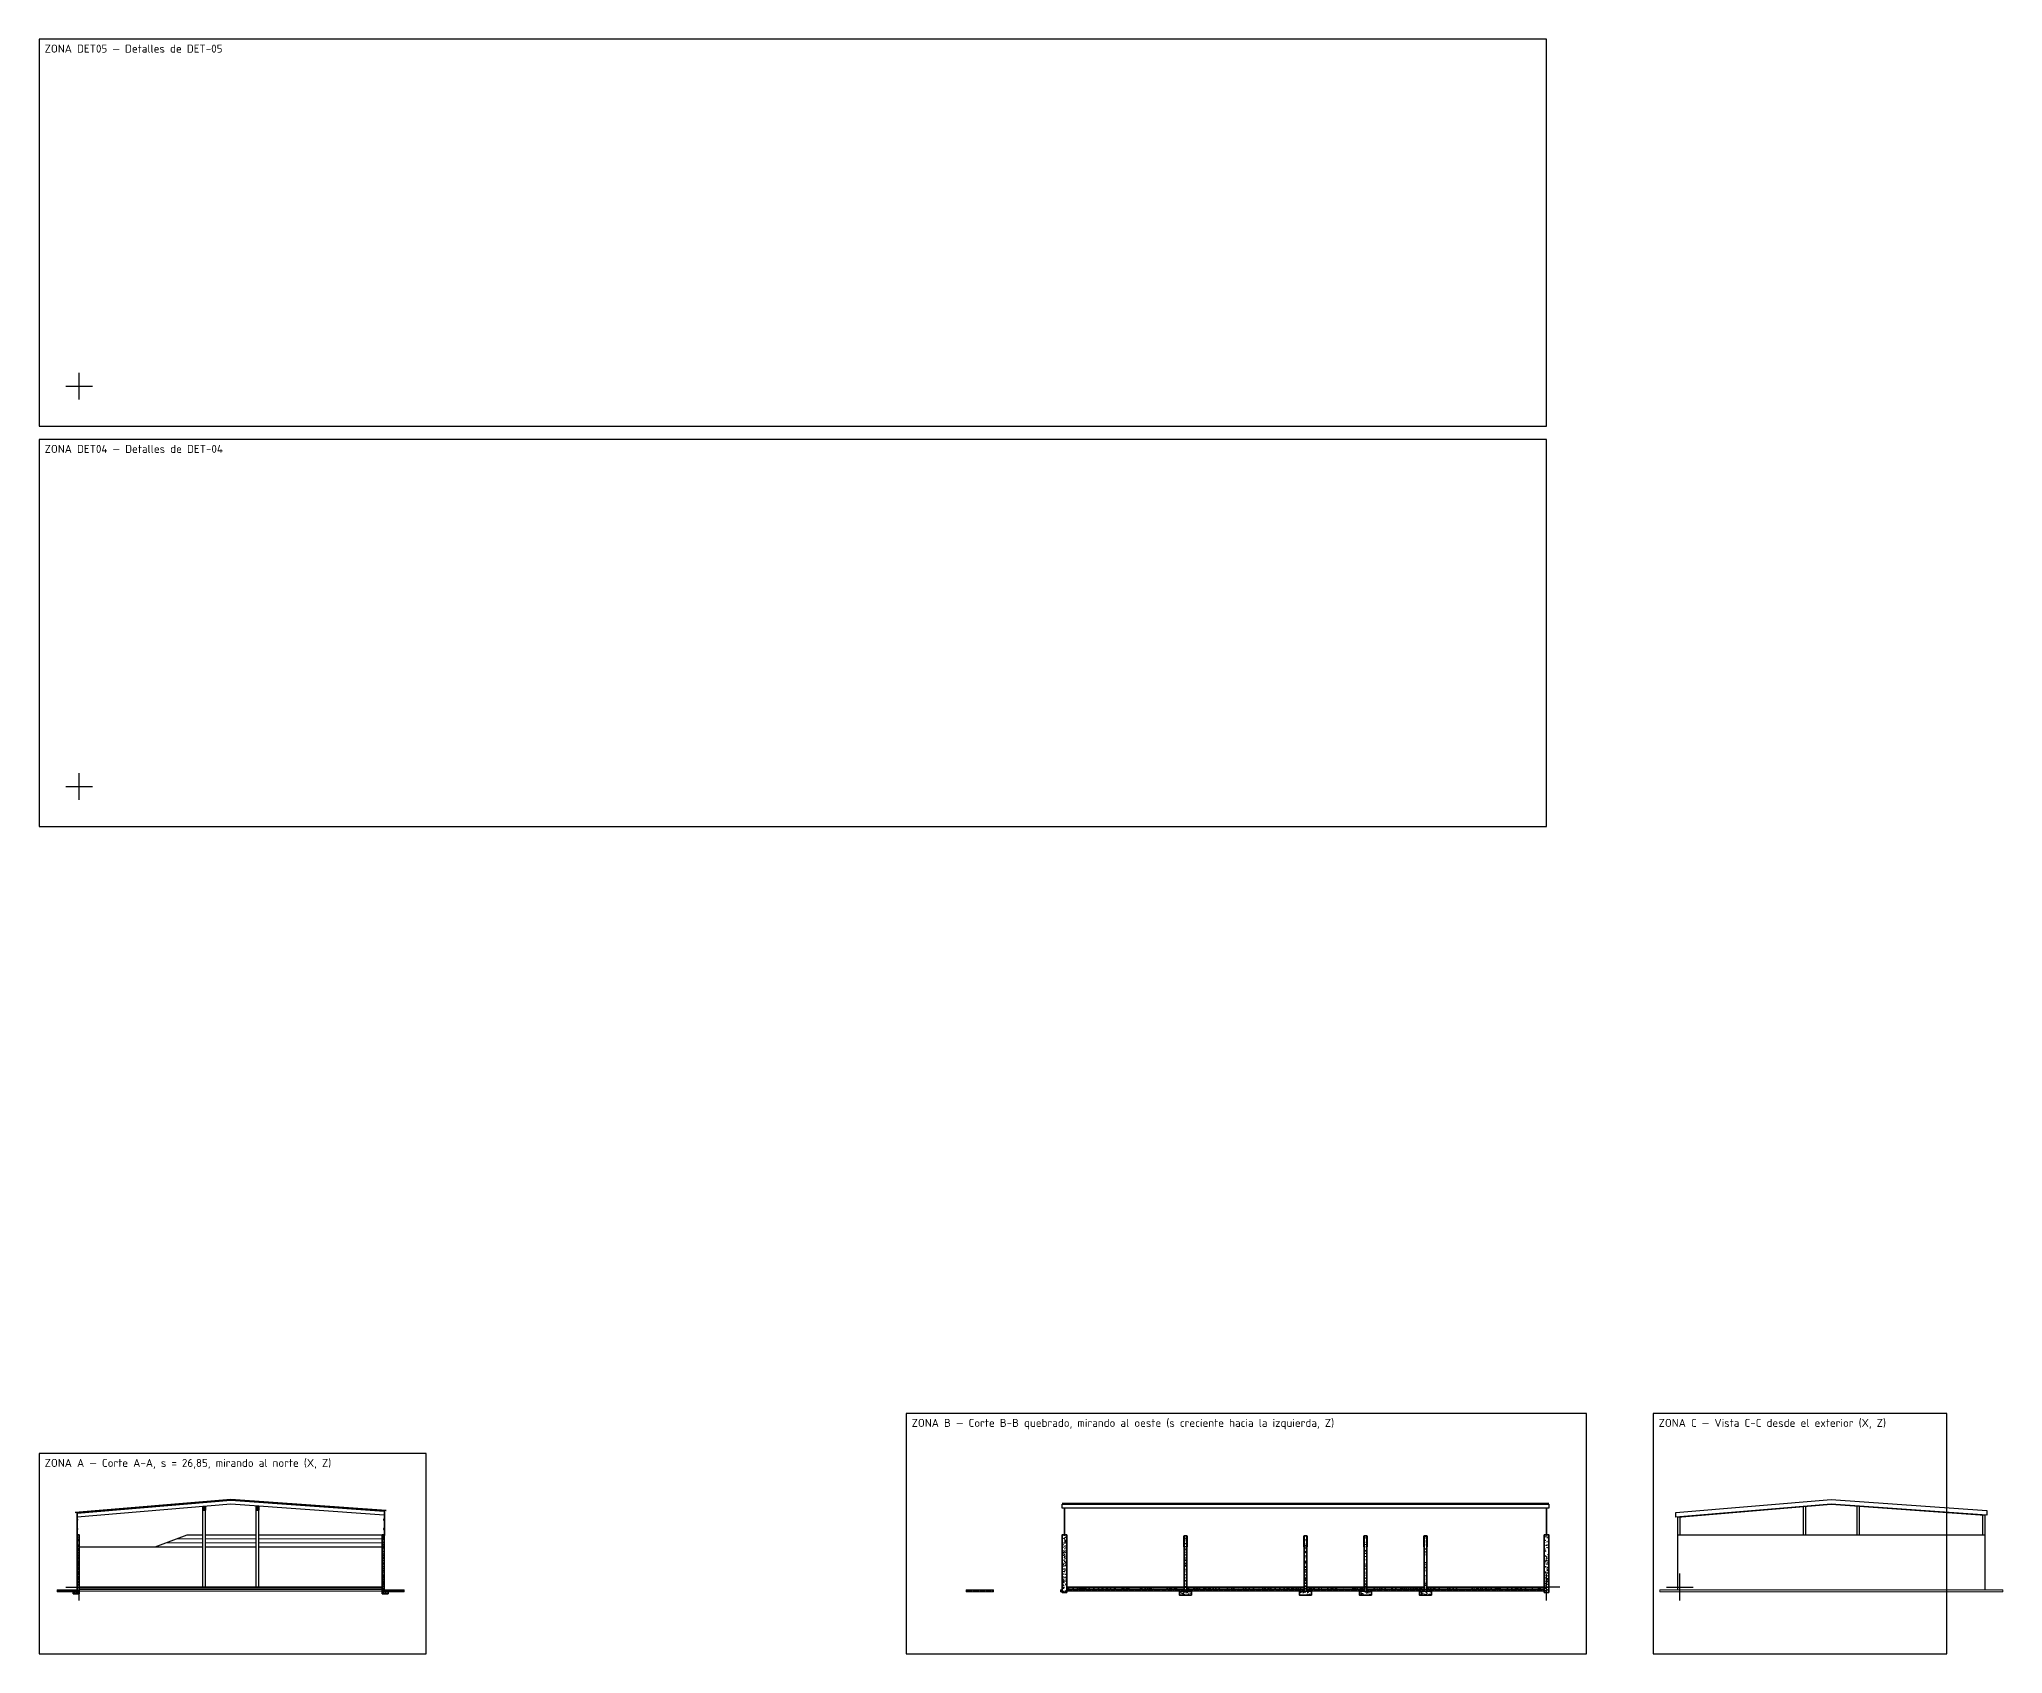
# Model space of a CAD drawing. Header units: millimetres. Extents: x -3000 to 200000, y -48000 to 386000.
# Drawn here: x -3000 to 144200, y 55000 to 176000 of the extents above; entities that cross this region are included whole.
import ezdxf
from ezdxf.enums import TextEntityAlignment as Align

# ---------------------------------------------------------------- set-up
doc = ezdxf.new("R2010")
doc.units = ezdxf.units.MM
doc.layers.add('AN-NOPLOT', color=8, linetype='Continuous', plot=False)
for name, color, linetype, lineweight in [('AN-RAYADO-EX', 9, 'Continuous', 13), ('EX-CERRAMIENTO', 8, 'Continuous', 25), ('EX-COLUMNAS', 8, 'Continuous', 35), ('EX-HORMIGON-CORTE', 8, 'Continuous', 35), ('EX-HORMIGON-VISTA', 8, 'Continuous', 25), ('EX-MADERA', 32, 'Continuous', 25), ('EX-TERRENO', 8, 'Continuous', 18)]:
    doc.layers.add(name, color=color, linetype=linetype, lineweight=lineweight)
doc.styles.add('IRAM-N', font='isocpeur.ttf')

msp = doc.modelspace()

# ---------------------------------------------------------------- hatches: boundary and pattern name
at = {"layer": 'AN-RAYADO-EX'}
h = msp.add_hatch(color=256, dxfattribs=at)
h.dxf.hatch_style = 1
h.paths.add_polyline_path([(8240, 66290), (8360, 66300), (8360, 66250), (8240, 66240)])
h = msp.add_hatch(color=256, dxfattribs=at)
h.dxf.hatch_style = 1
h.paths.add_polyline_path([(9740, 66415), (9860, 66425), (9860, 66375), (9740, 66365)])
h = msp.add_hatch(color=256, dxfattribs=at)
h.dxf.hatch_style = 1
h.paths.add_polyline_path([(11240, 66541), (11360, 66549), (11360, 66499), (11240, 66491)])
h = msp.add_hatch(color=256, dxfattribs=at)
h.dxf.hatch_style = 1
h.paths.add_polyline_path([(12740, 66452), (12860, 66444), (12860, 66394), (12740, 66402)])
h = msp.add_hatch(color=256, dxfattribs=at)
h.dxf.hatch_style = 1
h.paths.add_polyline_path([(14240, 66346), (14360, 66338), (14360, 66288), (14240, 66296)])
h = msp.add_hatch(color=256, dxfattribs=at)
h.dxf.hatch_style = 1
h.paths.add_polyline_path([(15740, 66241), (15860, 66232), (15860, 66182), (15740, 66191)])
h = msp.add_hatch(color=256, dxfattribs=at)
h.dxf.hatch_style = 1
h.paths.add_polyline_path([(-165, 65000), (-115, 65000), (-115, 65075), (-165, 65075)])
h = msp.add_hatch(color=256, dxfattribs=at)
h.dxf.hatch_style = 1
h.paths.add_polyline_path([(740, 65662), (860, 65672), (860, 65622), (740, 65612)])
h = msp.add_hatch(color=256, dxfattribs=at)
h.dxf.hatch_style = 1
h.paths.add_polyline_path([(2240, 65787), (2360, 65798), (2360, 65748), (2240, 65737)])
h = msp.add_hatch(color=256, dxfattribs=at)
h.dxf.hatch_style = 1
h.paths.add_polyline_path([(3740, 65913), (3860, 65923), (3860, 65873), (3740, 65863)])
h = msp.add_hatch(color=256, dxfattribs=at)
h.dxf.hatch_style = 1
h.paths.add_polyline_path([(5240, 66039), (5360, 66049), (5360, 65999), (5240, 65989)])
h = msp.add_hatch(color=256, dxfattribs=at)
h.dxf.hatch_style = 1
h.paths.add_polyline_path([(6740, 66164), (6860, 66174), (6860, 66124), (6740, 66114)])
h = msp.add_hatch(dxfattribs=at)
h.set_pattern_fill('ANSI31', color=256, scale=23.62205, angle=-45)
h.paths.add_polyline_path([(9250, 65760), (9450, 65760), (9450, 66033), (9250, 66033)])
h = msp.add_hatch(dxfattribs=at)
h.set_pattern_fill('ANSI31', color=256, scale=23.62205, angle=-45)
h.paths.add_polyline_path([(13250, 65760), (13450, 65760), (13450, 66059), (13250, 66059)])
h = msp.add_hatch(color=256, dxfattribs=at)
h.dxf.hatch_style = 1
h.paths.add_polyline_path([(17240, 66135), (17360, 66126), (17360, 66076), (17240, 66085)])
h = msp.add_hatch(color=256, dxfattribs=at)
h.dxf.hatch_style = 1
h.paths.add_polyline_path([(18740, 66029), (18860, 66021), (18860, 65971), (18740, 65979)])
h = msp.add_hatch(color=256, dxfattribs=at)
h.dxf.hatch_style = 1
h.paths.add_polyline_path([(20240, 65923), (20360, 65915), (20360, 65865), (20240, 65873)])
h = msp.add_hatch(color=256, dxfattribs=at)
h.dxf.hatch_style = 1
h.paths.add_polyline_path([(21740, 65818), (21860, 65809), (21860, 65759), (21740, 65768)])
h = msp.add_hatch(color=256, dxfattribs=at)
h.dxf.hatch_style = 1
h.paths.add_polyline_path([(22815, 65000), (22865, 65000), (22865, 65075), (22815, 65075)])
h = msp.add_hatch(color=256, dxfattribs=at)
h.dxf.hatch_style = 1
h.paths.add_polyline_path([(-165, 64300), (-115, 64300), (-115, 64375), (-165, 64375)])
h = msp.add_hatch(dxfattribs=at)
h.set_pattern_fill('AR-CONC', color=256, scale=1.5)
h.paths.add_polyline_path([(-150, 59650), (0, 59650), (0, 63900), (-150, 63900)])
h = msp.add_hatch(dxfattribs=at)
h.set_pattern_fill('AR-CONC', color=256, scale=1.5)
h.paths.add_polyline_path([(22700, 59650), (22850, 59650), (22850, 63900), (22700, 63900)])
h = msp.add_hatch(color=256, dxfattribs=at)
h.dxf.hatch_style = 1
h.paths.add_polyline_path([(22815, 64300), (22865, 64300), (22865, 64375), (22815, 64375)])
h = msp.add_hatch(dxfattribs=at)
h.set_pattern_fill('AR-CONC', color=256, scale=2.5)
h.paths.add_polyline_path([(74025, 59600), (73675, 59600), (73675, 63900), (74025, 63900)])
h = msp.add_hatch(color=256, dxfattribs=at)
h.dxf.hatch_style = 1
h.paths.add_polyline_path([(82825, 63000), (82800, 63000), (82800, 63825), (82825, 63825)])
h = msp.add_hatch(dxfattribs=at)
h.set_pattern_fill('AR-CONC', color=256, scale=2.5)
h.paths.add_polyline_path([(83025, 59700), (82825, 59700), (82825, 63825), (83025, 63825)])
h = msp.add_hatch(color=256, dxfattribs=at)
h.dxf.hatch_style = 1
h.paths.add_polyline_path([(83050, 63000), (83025, 63000), (83025, 63825), (83050, 63825)])
h = msp.add_hatch(color=256, dxfattribs=at)
h.dxf.hatch_style = 1
h.paths.add_polyline_path([(91825, 63000), (91800, 63000), (91800, 63825), (91825, 63825)])
h = msp.add_hatch(dxfattribs=at)
h.set_pattern_fill('AR-CONC', color=256, scale=2.5)
h.paths.add_polyline_path([(92025, 59700), (91825, 59700), (91825, 63825), (92025, 63825)])
h = msp.add_hatch(color=256, dxfattribs=at)
h.dxf.hatch_style = 1
h.paths.add_polyline_path([(92050, 63000), (92025, 63000), (92025, 63825), (92050, 63825)])
h = msp.add_hatch(color=256, dxfattribs=at)
h.dxf.hatch_style = 1
h.paths.add_polyline_path([(96325, 63000), (96300, 63000), (96300, 63825), (96325, 63825)])
h = msp.add_hatch(dxfattribs=at)
h.set_pattern_fill('AR-CONC', color=256, scale=2.5)
h.paths.add_polyline_path([(96525, 59700), (96325, 59700), (96325, 63825), (96525, 63825)])
h = msp.add_hatch(color=256, dxfattribs=at)
h.dxf.hatch_style = 1
h.paths.add_polyline_path([(96550, 63000), (96525, 63000), (96525, 63825), (96550, 63825)])
h = msp.add_hatch(color=256, dxfattribs=at)
h.dxf.hatch_style = 1
h.paths.add_polyline_path([(100825, 63000), (100800, 63000), (100800, 63825), (100825, 63825)])
h = msp.add_hatch(dxfattribs=at)
h.set_pattern_fill('AR-CONC', color=256, scale=2.5)
h.paths.add_polyline_path([(101025, 59700), (100825, 59700), (100825, 63825), (101025, 63825)])
h = msp.add_hatch(color=256, dxfattribs=at)
h.dxf.hatch_style = 1
h.paths.add_polyline_path([(101050, 63000), (101025, 63000), (101025, 63825), (101050, 63825)])
h = msp.add_hatch(dxfattribs=at)
h.set_pattern_fill('AR-CONC', color=256, scale=2.5)
h.paths.add_polyline_path([(110175, 59600), (109825, 59600), (109825, 63900), (110175, 63900)])
h = msp.add_hatch(dxfattribs=at)
h.set_pattern_fill('EARTH', color=256, scale=22.5)
h.paths.add_polyline_path([(-1650, 59650), (-150, 59650), (-150, 59800), (-1650, 59800)])
h = msp.add_hatch(dxfattribs=at)
h.set_pattern_fill('AR-CONC', color=256, scale=1.5)
h.paths.add_polyline_path([(-450, 59500), (0, 59500), (0, 59650), (-450, 59650)])
h = msp.add_hatch(dxfattribs=at)
h.set_pattern_fill('AR-CONC', color=256, scale=1.5)
h.paths.add_polyline_path([(0, 59850), (22700, 59850), (22700, 60000), (0, 60000)])
h = msp.add_hatch(dxfattribs=at)
h.set_pattern_fill('EARTH', color=256, scale=22.5)
h.paths.add_polyline_path([(0, 59700), (22700, 59700), (22700, 59850), (0, 59850)])
h = msp.add_hatch(dxfattribs=at)
h.set_pattern_fill('AR-CONC', color=256, scale=1.5)
h.paths.add_polyline_path([(22700, 59500), (23150, 59500), (23150, 59650), (22700, 59650)])
h = msp.add_hatch(dxfattribs=at)
h.set_pattern_fill('EARTH', color=256, scale=22.5)
h.paths.add_polyline_path([(22850, 59650), (24350, 59650), (24350, 59800), (22850, 59800)])
h = msp.add_hatch(dxfattribs=at)
h.set_pattern_fill('EARTH', color=256, scale=37.5)
h.paths.add_polyline_path([(68550, 59650), (66500, 59650), (66500, 59800), (68550, 59800)])
h = msp.add_hatch(dxfattribs=at)
h.set_pattern_fill('EARTH', color=256, scale=37.5)
h.paths.add_polyline_path([(73675, 59650), (73550, 59650), (73550, 59800), (73675, 59800)])
h = msp.add_hatch(dxfattribs=at)
h.set_pattern_fill('AR-CONC', color=256, scale=2.5)
h.paths.add_polyline_path([(82825, 59850), (74025, 59850), (74025, 60000), (82825, 60000)])
h = msp.add_hatch(dxfattribs=at)
h.set_pattern_fill('EARTH', color=256, scale=37.5)
h.paths.add_polyline_path([(82825, 59700), (74025, 59700), (74025, 59850), (82825, 59850)])
h = msp.add_hatch(dxfattribs=at)
h.set_pattern_fill('AR-CONC', color=256, scale=2.5)
h.paths.add_polyline_path([(83375, 59400), (82475, 59400), (82475, 59700), (83375, 59700)])
h = msp.add_hatch(dxfattribs=at)
h.set_pattern_fill('AR-CONC', color=256, scale=2.5)
h.paths.add_polyline_path([(91825, 59850), (83025, 59850), (83025, 60000), (91825, 60000)])
h = msp.add_hatch(dxfattribs=at)
h.set_pattern_fill('EARTH', color=256, scale=37.5)
h.paths.add_polyline_path([(91825, 59700), (83025, 59700), (83025, 59850), (91825, 59850)])
h = msp.add_hatch(dxfattribs=at)
h.set_pattern_fill('AR-CONC', color=256, scale=2.5)
h.paths.add_polyline_path([(92375, 59400), (91475, 59400), (91475, 59700), (92375, 59700)])
h = msp.add_hatch(dxfattribs=at)
h.set_pattern_fill('AR-CONC', color=256, scale=2.5)
h.paths.add_polyline_path([(96325, 59850), (92025, 59850), (92025, 60000), (96325, 60000)])
h = msp.add_hatch(dxfattribs=at)
h.set_pattern_fill('EARTH', color=256, scale=37.5)
h.paths.add_polyline_path([(96325, 59700), (92025, 59700), (92025, 59850), (96325, 59850)])
h = msp.add_hatch(dxfattribs=at)
h.set_pattern_fill('AR-CONC', color=256, scale=2.5)
h.paths.add_polyline_path([(96875, 59400), (95975, 59400), (95975, 59700), (96875, 59700)])
h = msp.add_hatch(dxfattribs=at)
h.set_pattern_fill('AR-CONC', color=256, scale=2.5)
h.paths.add_polyline_path([(100825, 59850), (96525, 59850), (96525, 60000), (100825, 60000)])
h = msp.add_hatch(dxfattribs=at)
h.set_pattern_fill('EARTH', color=256, scale=37.5)
h.paths.add_polyline_path([(100825, 59700), (96525, 59700), (96525, 59850), (100825, 59850)])
h = msp.add_hatch(dxfattribs=at)
h.set_pattern_fill('AR-CONC', color=256, scale=2.5)
h.paths.add_polyline_path([(101375, 59400), (100475, 59400), (100475, 59700), (101375, 59700)])
h = msp.add_hatch(dxfattribs=at)
h.set_pattern_fill('AR-CONC', color=256, scale=2.5)
h.paths.add_polyline_path([(109825, 59850), (101025, 59850), (101025, 60000), (109825, 60000)])
h = msp.add_hatch(dxfattribs=at)
h.set_pattern_fill('EARTH', color=256, scale=37.5)
h.paths.add_polyline_path([(109825, 59700), (101025, 59700), (101025, 59850), (109825, 59850)])
h = msp.add_hatch(dxfattribs=at)
h.set_pattern_fill('EARTH', color=256, scale=37.5)
h.paths.add_polyline_path([(118500, 59650), (144200, 59650), (144200, 59800), (118500, 59800)])

# ---------------------------------------------------------------- linework, layer by layer
at = {"layer": 'AN-NOPLOT'}
for p, q in [((0, 149000), (0, 151000)), ((-1000, 150000), (1000, 150000)), ((0, 119000), (0, 121000)), ((-1000, 120000), (1000, 120000)), ((0, 59000), (0, 61000)), ((110000, 59000), (110000, 61000)), ((120000, 59000), (120000, 61000)), ((-1000, 60000), (1000, 60000)), ((111000, 60000), (109000, 60000)), ((119000, 60000), (121000, 60000))]:
    msp.add_line(p, q, dxfattribs=at)
for points in [[(-3000, 147000), (110000, 147000), (110000, 176000), (-3000, 176000)], [(-3000, 117000), (110000, 117000), (110000, 146000), (-3000, 146000)], [(62000, 55000), (113000, 55000), (113000, 73000), (62000, 73000)], [(118000, 55000), (140000, 55000), (140000, 73000), (118000, 73000)], [(-3000, 55000), (26000, 55000), (26000, 70000), (-3000, 70000)]]:
    msp.add_lwpolyline(points, close=True, dxfattribs=at)
at = {"layer": 'EX-CERRAMIENTO', "lineweight": 35}
for p, q in [((-170, 63850), (-170, 65550)), ((22870, 63850), (22870, 65700)), ((73850, 63900), (73850, 65911)), ((110000, 63900), (110000, 65911))]:
    msp.add_line(p, q, dxfattribs=at)
for points in [[(-300, 65575), (11350, 66550), (23000, 65729)], [(110175, 66261), (73675, 66261)]]:
    msp.add_lwpolyline(points, dxfattribs=at)
at = {"layer": 'EX-CERRAMIENTO'}
msp.add_lwpolyline([(119850, 63900), (119850, 65237), (131350, 66200), (142850, 65389), (142850, 63900)], dxfattribs=at)
at = {"layer": 'EX-COLUMNAS', "lineweight": 25}
for p, q in [((9250, 60000), (9250, 65760)), ((9450, 60000), (9450, 65760)), ((13250, 60000), (13250, 65760)), ((13450, 60000), (13450, 65760))]:
    msp.add_line(p, q, dxfattribs=at)
for points in [[(119825, 63900), (120025, 63900), (120025, 65244), (119825, 65244)], [(129250, 63900), (129450, 63900), (129450, 66033), (129250, 66033)], [(133250, 63900), (133450, 63900), (133450, 66059), (133250, 66059)], [(142675, 63900), (142875, 63900), (142875, 65395), (142675, 65395)]]:
    msp.add_lwpolyline(points, close=True, dxfattribs=at)
at = {"layer": 'EX-HORMIGON-CORTE'}
for points in [[(-150, 59650), (0, 59650), (0, 63900), (-150, 63900)], [(22700, 59650), (22850, 59650), (22850, 63900), (22700, 63900)], [(74025, 59600), (73675, 59600), (73675, 63900), (74025, 63900)], [(83025, 59700), (82825, 59700), (82825, 63825), (83025, 63825)], [(92025, 59700), (91825, 59700), (91825, 63825), (92025, 63825)], [(96525, 59700), (96325, 59700), (96325, 63825), (96525, 63825)], [(101025, 59700), (100825, 59700), (100825, 63825), (101025, 63825)], [(110175, 59600), (109825, 59600), (109825, 63900), (110175, 63900)], [(-450, 59500), (0, 59500), (0, 59650), (-450, 59650)], [(0, 59850), (22700, 59850), (22700, 60000), (0, 60000)], [(22700, 59500), (23150, 59500), (23150, 59650), (22700, 59650)], [(82825, 59850), (74025, 59850), (74025, 60000), (82825, 60000)], [(83375, 59400), (82475, 59400), (82475, 59700), (83375, 59700)], [(91825, 59850), (83025, 59850), (83025, 60000), (91825, 60000)], [(92375, 59400), (91475, 59400), (91475, 59700), (92375, 59700)], [(96325, 59850), (92025, 59850), (92025, 60000), (96325, 60000)], [(96875, 59400), (95975, 59400), (95975, 59700), (96875, 59700)], [(100825, 59850), (96525, 59850), (96525, 60000), (100825, 60000)], [(101375, 59400), (100475, 59400), (100475, 59700), (101375, 59700)], [(109825, 59850), (101025, 59850), (101025, 60000), (109825, 60000)]]:
    msp.add_lwpolyline(points, close=True, dxfattribs=at)
at = {"layer": 'EX-HORMIGON-VISTA'}
for p, q in [((0, 63000), (5700, 63000)), ((5700, 63000), (9250, 63000)), ((9450, 63000), (13250, 63000)), ((13450, 63000), (22700, 63000))]:
    msp.add_line(p, q, dxfattribs=at)
msp.add_lwpolyline([(119850, 59800), (119850, 63900), (142850, 63900), (142850, 59800)], dxfattribs=at)
at = {"layer": 'EX-MADERA', "lineweight": 18}
for p, q in [((6500, 63300), (9250, 63300)), ((7300, 63600), (9250, 63600)), ((9450, 63600), (13250, 63600)), ((9450, 63300), (13250, 63300)), ((13450, 63600), (22700, 63600)), ((13450, 63300), (22700, 63300))]:
    msp.add_line(p, q, dxfattribs=at)
at = {"layer": 'EX-MADERA'}
for p, q in [((8100, 63900), (9250, 63900)), ((9450, 63900), (13250, 63900)), ((13450, 63900), (22700, 63900))]:
    msp.add_line(p, q, dxfattribs=at)
for points in [[(-150, 65537), (11350, 66500), (22850, 65689), (22850, 65389), (11350, 66200), (-150, 65237)], [(8240, 66290), (8360, 66300), (8360, 66250), (8240, 66240)], [(9740, 66415), (9860, 66425), (9860, 66375), (9740, 66365)], [(11240, 66541), (11360, 66549), (11360, 66499), (11240, 66491)], [(12740, 66452), (12860, 66444), (12860, 66394), (12740, 66402)], [(14240, 66346), (14360, 66338), (14360, 66288), (14240, 66296)], [(15740, 66241), (15860, 66232), (15860, 66182), (15740, 66191)], [(119700, 65575), (131350, 66550), (143000, 65729), (143000, 65379), (131350, 66200), (119700, 65225)], [(-165, 65000), (-115, 65000), (-115, 65075), (-165, 65075)], [(740, 65662), (860, 65672), (860, 65622), (740, 65612)], [(2240, 65787), (2360, 65798), (2360, 65748), (2240, 65737)], [(3740, 65913), (3860, 65923), (3860, 65873), (3740, 65863)], [(5240, 66039), (5360, 66049), (5360, 65999), (5240, 65989)], [(6740, 66164), (6860, 66174), (6860, 66124), (6740, 66114)], [(17240, 66135), (17360, 66126), (17360, 66076), (17240, 66085)], [(18740, 66029), (18860, 66021), (18860, 65971), (18740, 65979)], [(20240, 65923), (20360, 65915), (20360, 65865), (20240, 65873)], [(21740, 65818), (21860, 65809), (21860, 65759), (21740, 65768)], [(22815, 65000), (22865, 65000), (22865, 65075), (22815, 65075)], [(110175, 65911), (73675, 65911), (73675, 66211), (110175, 66211)], [(-165, 64300), (-115, 64300), (-115, 64375), (-165, 64375)], [(22815, 64300), (22865, 64300), (22865, 64375), (22815, 64375)], [(82825, 63000), (82800, 63000), (82800, 63825), (82825, 63825)], [(83050, 63000), (83025, 63000), (83025, 63825), (83050, 63825)], [(91825, 63000), (91800, 63000), (91800, 63825), (91825, 63825)], [(92050, 63000), (92025, 63000), (92025, 63825), (92050, 63825)], [(96325, 63000), (96300, 63000), (96300, 63825), (96325, 63825)], [(96550, 63000), (96525, 63000), (96525, 63825), (96550, 63825)], [(100825, 63000), (100800, 63000), (100800, 63825), (100825, 63825)], [(101050, 63000), (101025, 63000), (101025, 63825), (101050, 63825)]]:
    msp.add_lwpolyline(points, close=True, dxfattribs=at)
at = {"layer": 'EX-MADERA', "lineweight": 35}
for points in [[(9250, 65760), (9450, 65760), (9450, 66033), (9250, 66033)], [(13250, 65760), (13450, 65760), (13450, 66059), (13250, 66059)]]:
    msp.add_lwpolyline(points, close=True, dxfattribs=at)
at = {"layer": 'EX-MADERA'}
msp.add_lwpolyline([(5700, 63000), (8100, 63900)], dxfattribs=at)
at = {"layer": 'EX-TERRENO'}
for p, q in [((-1650, 59800), (-150, 59800)), ((22850, 59800), (24350, 59800)), ((68550, 59800), (66500, 59800)), ((73675, 59800), (73550, 59800)), ((118500, 59800), (144200, 59800))]:
    msp.add_line(p, q, dxfattribs=at)
at = {"layer": 'EX-TERRENO', "lineweight": 0}
for points in [[(-1650, 59650), (-150, 59650), (-150, 59800), (-1650, 59800)], [(22850, 59650), (24350, 59650), (24350, 59800), (22850, 59800)], [(68550, 59650), (66500, 59650), (66500, 59800), (68550, 59800)], [(73675, 59650), (73550, 59650), (73550, 59800), (73675, 59800)], [(118500, 59650), (144200, 59650), (144200, 59800), (118500, 59800)]]:
    msp.add_lwpolyline(points, close=True, dxfattribs=at)
at = {"layer": 'EX-TERRENO'}
for points in [[(0, 59700), (22700, 59700), (22700, 59850), (0, 59850)], [(82825, 59700), (74025, 59700), (74025, 59850), (82825, 59850)], [(91825, 59700), (83025, 59700), (83025, 59850), (91825, 59850)], [(96325, 59700), (92025, 59700), (92025, 59850), (96325, 59850)], [(100825, 59700), (96525, 59700), (96525, 59850), (100825, 59850)], [(109825, 59700), (101025, 59700), (101025, 59850), (109825, 59850)]]:
    msp.add_lwpolyline(points, close=True, dxfattribs=at)

# ---------------------------------------------------------------- texts
at = {"layer": 'AN-NOPLOT', "style": 'IRAM-N'}
for s, p in [('ZONA DET05 — Detalles de DET-05', (-2600, 175600)), ('ZONA DET04 — Detalles de DET-04', (-2600, 145600)), ('ZONA B — Corte B-B quebrado, mirando al oeste (s creciente hacia la izquierda, Z)', (62400, 72600)), ('ZONA C — Vista C-C desde el exterior (X, Z)', (118400, 72600)), ('ZONA A — Corte A-A, s = 26,85, mirando al norte (X, Z)', (-2600, 69600))]:
    msp.add_text(s, height=600, dxfattribs=at).set_placement(p, align=Align.TOP_LEFT)

doc.saveas('drawing.dxf')
